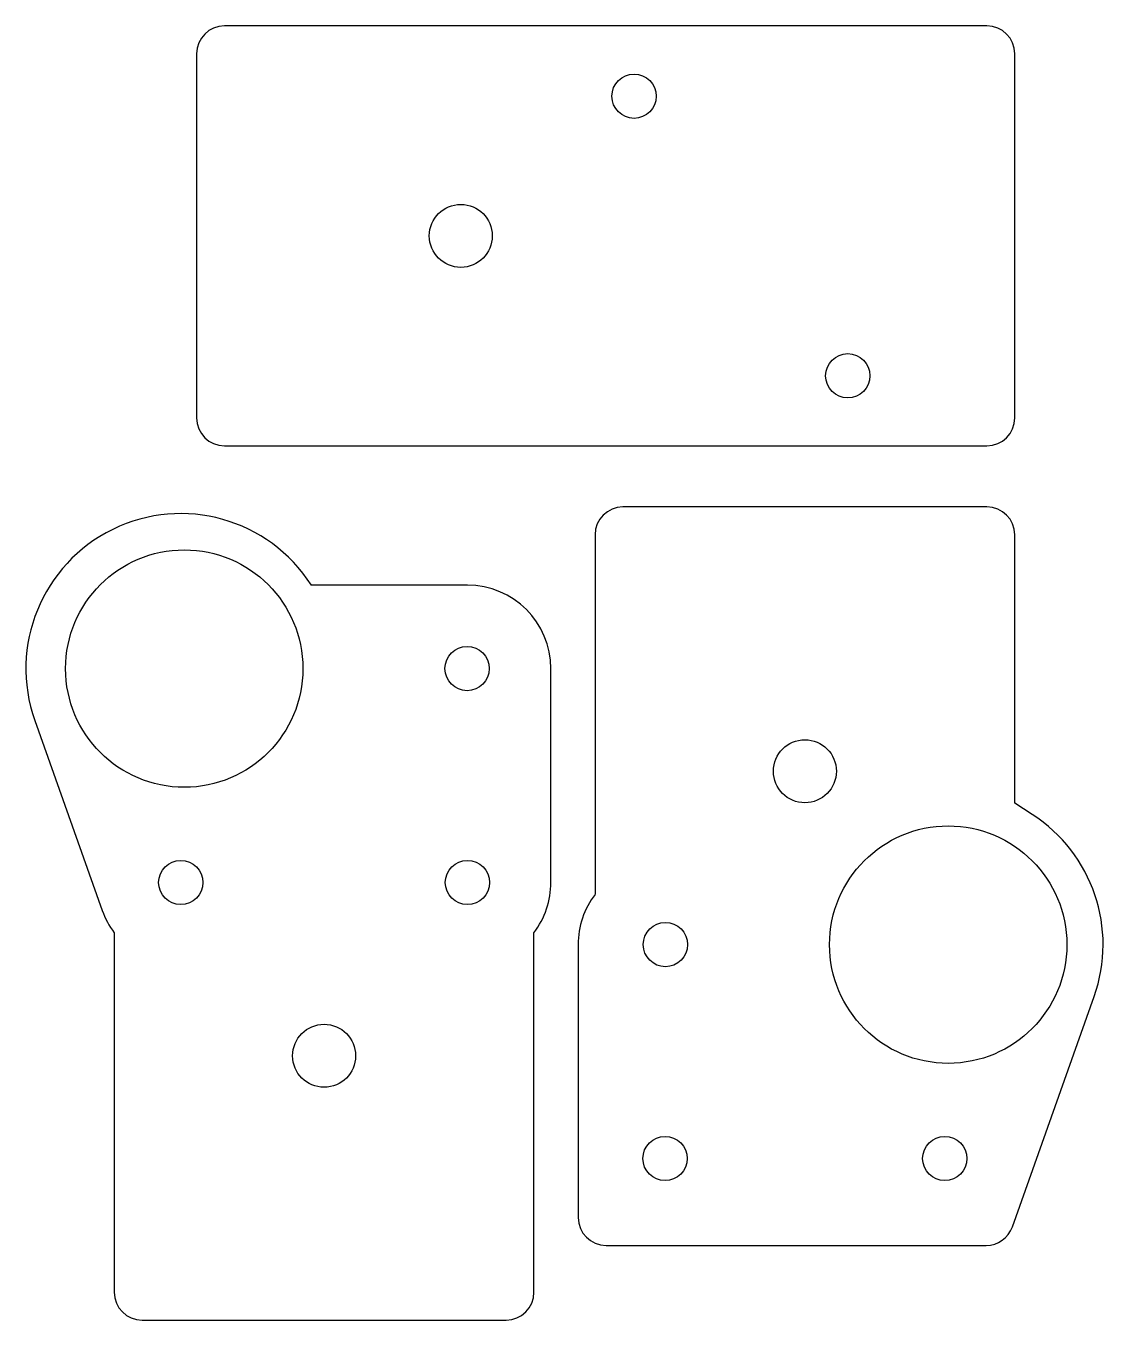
# Model space of a CAD drawing. Extents: x 80.3 to 119, y -118.7 to -72.3.
import ezdxf

# ---------------------------------------------------------------- set-up
doc = ezdxf.new("R2010")
doc.units = 0
doc.layers.add('DEFAULT', color=7, linetype='CONTINUOUS')
doc.layers.add('PLATE', color=7, linetype='CONTINUOUS')

msp = doc.modelspace()

# ---------------------------------------------------------------- linework, layer by layer
at = {"layer": 'DEFAULT'}
for p, q in [((114.786, -72.287), (87.426, -72.287)), ((86.426, -73.287), (86.426, -86.349)), ((115.786, -86.349), (115.786, -73.287)), ((87.426, -87.349), (114.786, -87.349))]:
    msp.add_line(p, q, dxfattribs=at)
for centre, start, end in [((87.426, -73.287), 90, 180), ((114.786, -73.287), 360, 90), ((87.426, -86.349), 180, 270), ((114.786, -86.349), 270, 0)]:
    msp.add_arc(centre, 1, start, end, dxfattribs=at)
at = {"layer": 'PLATE'}
for p, q in [((112.786, -72.287), (110.795, -72.287)), ((114.786, -89.541), (101.724, -89.541)), ((100.724, -90.541), (100.724, -103.434)), ((115.786, -100.161), (115.786, -90.541)), ((96.144, -92.346), (90.542, -92.346)), ((99.136, -103.009), (99.136, -95.338)), ((80.618, -97.198), (83.037, -104.01)), ((116.416, -100.569), (115.786, -100.161)), ((83.469, -104.812), (83.469, -117.706)), ((98.531, -117.706), (98.531, -104.812)), ((100.119, -105.238), (100.119, -115.026)), ((115.703, -115.36), (118.637, -107.098)), ((101.119, -116.026), (114.76, -116.026)), ((84.469, -118.706), (97.531, -118.706))]:
    msp.add_line(p, q, dxfattribs=at)
for centre, radius in [((102.123, -74.811), 0.794), ((95.906, -79.818), 1.13), ((109.793, -84.836), 0.794), ((85.982, -95.338), 4.258), ((96.132, -95.338), 0.794), ((108.255, -99.021), 1.13), ((113.398, -105.238), 4.258), ((85.857, -103.009), 0.794), ((96.144, -103.009), 0.794), ((103.248, -105.238), 0.794), ((91, -109.225), 1.13), ((103.236, -112.909), 0.794), ((113.273, -112.909), 0.794)]:
    msp.add_circle(centre, radius, dxfattribs=at)
for centre, radius, start, end in [((101.724, -90.541), 1, 90, 180), ((114.786, -90.541), 1, 0, 90), ((85.857, -95.338), 5.559, 32.5632, 199.552), ((96.144, -95.338), 2.992, 360, 90), ((113.398, -105.238), 5.559, 340.448, 57.1239), ((96.144, -103.009), 2.992, 322.9298, 0), ((103.111, -105.238), 2.992, 142.9298, 180), ((85.857, -103.009), 2.992, 199.552, 217.0702), ((101.119, -115.026), 1, 180, 270), ((114.76, -115.026), 1, 270, 340.448), ((84.469, -117.706), 1, 180, 270), ((97.531, -117.706), 1, 270, 0)]:
    msp.add_arc(centre, radius, start, end, dxfattribs=at)

doc.saveas('drawing.dxf')
